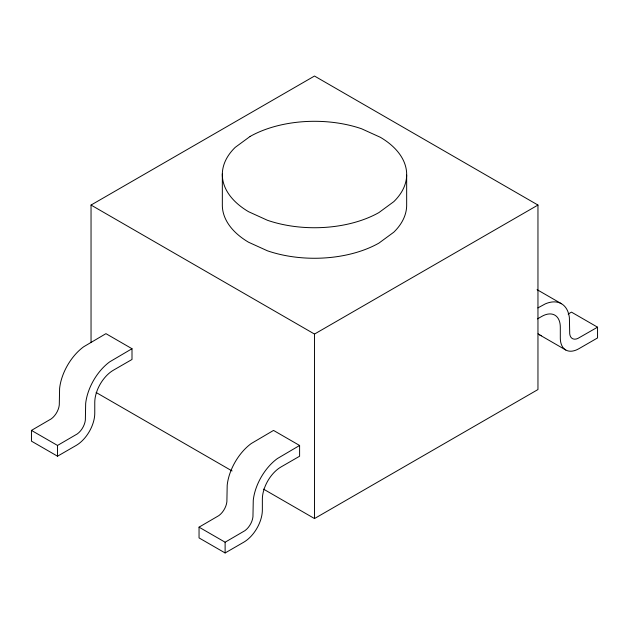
<?xml version="1.0" encoding="UTF-8"?>
<svg xmlns="http://www.w3.org/2000/svg" width="629" height="629" viewBox="0 0 629 629"><rect width="100%" height="100%" fill="white"/><g stroke="black" fill="none" stroke-linecap="round" stroke-linejoin="round"><path stroke-width="0.94" d="M91.04 342.443L91.04 205.054L314.5 76.038L537.96 205.054L537.96 389.548L314.5 518.555L263.52 489.126M132.004 348.718L109.737 361.824A39.533 22.825 -60 0 0 85.67 403.504L85.355 420.03A13.138 7.587 -60 0 1 77.351 433.884L57.522 445.45L31.45 430.401L31.45 441.149L57.522 456.198L76.14 445.45A26.332 15.206 -60 0 0 94.767 413.198L94.767 402.474A26.332 15.206 -60 0 1 113.385 370.214L132.004 359.466L132.004 348.718L105.939 333.661L83.665 346.776A39.533 22.825 -60 0 0 59.606 388.455L59.283 404.982A13.138 7.587 -60 0 1 51.287 418.835L31.45 430.401M91.04 205.054L314.5 334.062L537.96 205.054M299.601 445.474L277.334 458.588A39.533 22.825 -60 0 0 253.267 500.267L252.952 516.786A13.138 7.587 -60 0 1 244.948 530.648L225.119 542.214L199.047 527.157L199.047 537.913L225.119 552.962L243.738 542.214A26.332 15.206 -60 0 0 262.356 509.954L262.356 499.229A26.332 15.206 -60 0 1 280.982 466.977L299.601 456.229L299.601 445.474L273.529 430.425L251.262 443.531A39.533 22.825 -60 0 0 227.195 485.218L226.88 501.738A13.138 7.587 -60 0 1 218.876 515.591L199.047 527.157M537.874 307.911L545.335 303.854A39.533 22.825 -60 0 1 569.394 317.747L569.717 333.905A13.138 7.587 -60 0 0 577.713 338.528L597.55 327.19L597.55 337.938L578.932 348.686A26.332 15.206 -60 0 1 560.305 337.938L560.305 327.214A26.332 15.206 -60 0 0 541.687 316.458L537.449 318.903M568.152 314.06L571.478 312.133L597.55 327.19M537.064 289.647L561.453 303.728M539.69 334.942L565.762 349.991M96.135 392.488L232.085 470.972M406.664 175.145L406.664 205.675A92.172 53.213 0 0 1 393.778 232.203L378.902 243.124A92.172 53.213 0 0 1 267.474 250.822L248.565 242.236A92.172 53.213 0 0 1 222.336 204.425L222.336 173.895M314.5 334.062L314.5 518.555M225.119 542.214L225.119 552.962M57.522 445.45L57.522 456.198M541.522 335.737A26.332 15.206 -60 0 1 538.086 333.755M250.098 136.446L235.222 147.367A92.172 53.213 0 0 0 248.565 211.706L267.474 220.292A92.172 53.213 0 0 0 378.902 212.586L393.778 201.665A92.172 53.213 0 0 0 380.435 137.334L361.526 128.748A92.172 53.213 0 0 0 250.098 136.446"/></g></svg>
